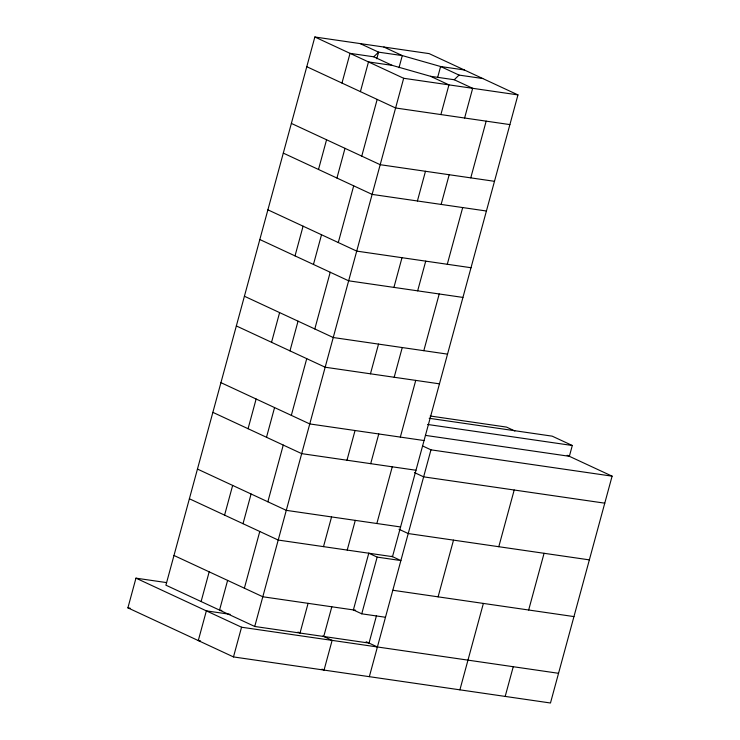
<?xml version="1.0" encoding="UTF-8"?>
<svg xmlns="http://www.w3.org/2000/svg" width="740" height="740" viewBox="0 0 740 740"><rect width="100%" height="100%" fill="white"/><g stroke="black" fill="none" stroke-linecap="round" stroke-linejoin="round"><path stroke-width="1.11" d="M567.154 455.276L612.1 476.162L550.477 703L233.479 656.926L127.9 607.855L135.966 578.153L166.537 582.593M189.394 498.769L278.212 540.052L392.505 556.665L517.963 94.896L429.135 53.613L314.851 37L165.908 585.183L254.736 626.466L369.029 643.079L376.503 615.569M201.104 601.537L209.179 571.835M224.581 515.123L232.656 485.421M248.067 428.71L256.132 399.008M271.543 342.296L279.609 312.595M295.019 255.892L303.086 226.181M318.496 169.478L326.562 139.768M341.973 83.065L350.048 53.354L373.765 56.804L392.2 65.37L430.523 76.294L454.24 79.744L472.675 88.31L464.609 118.021M227.615 580.401L219.54 610.112L221.797 610.435M243.016 523.698L251.091 493.987M266.502 437.285L274.568 407.574M289.978 350.871L298.044 321.16M313.455 264.457L321.521 234.756M336.931 178.044L344.997 148.342M360.408 91.631L368.483 61.929L392.2 65.37M376.78 58.747L378.565 52.152L360.13 43.586M244.376 588.189L259.777 531.487M267.852 501.776L283.254 445.073M291.329 415.362L306.739 358.66M314.805 328.958L330.216 272.246M338.282 242.544L353.692 185.833M361.758 156.131L377.169 99.419M233.479 656.926L241.554 627.224L135.966 578.153M398.999 67.701L402.292 55.593L383.857 47.027M254.736 626.466L403.67 78.283L314.851 37M437.627 77.524L440.615 66.517L464.332 69.967M308.09 603.341L300.024 633.042L297.97 632.099M323.5 546.638L331.566 516.927M346.977 460.225L355.043 430.514M370.453 373.811L378.529 344.1M393.93 287.397L402.005 257.687M417.406 200.984L425.482 171.273M440.892 114.571L448.958 84.869L430.523 76.294M323.741 636.493L331.816 606.791M347.217 550.079L355.293 520.377M370.694 463.666L378.769 433.964M394.18 377.252L402.246 347.55M417.656 290.839L425.722 261.137M441.132 204.425L449.199 174.723M353.378 609.927L368.779 553.215M376.854 523.513L392.265 466.801M400.331 437.1L415.741 380.388M423.807 350.686L439.218 293.974M447.284 264.272L462.694 207.561M470.769 177.859L486.171 121.147M385.475 617.262L361.758 613.821L377.16 557.109L368.862 553.252M369.334 676.674L430.967 449.837L422.623 445.961M438.099 596.847L453.509 540.135M459.901 689.837L483.377 603.424M498.788 546.712L514.198 490.01M429.154 418.276L552.188 436.156L572.298 445.499L569.365 456.303L425.417 435.379M505.189 696.414L513.255 666.712M528.665 610.01L544.076 553.298M373.765 56.804L378.565 52.152L402.292 55.593L440.615 66.517L459.05 75.092L482.767 78.533M454.24 79.744L459.05 75.092M403.67 78.283L517.963 94.896M509.897 124.597L395.604 107.984L306.776 66.702M494.487 181.309L380.194 164.696L291.375 123.413M486.411 211.011L372.128 194.398L283.3 153.115M471.01 267.723L356.717 251.11L267.899 209.827M462.935 297.425L348.651 280.812L259.823 239.529M447.534 354.136L333.24 337.523L244.413 296.24M439.458 383.838L325.175 367.225L236.347 325.942M430.19 416L506.521 427.091L514.883 430.985M427.618 424.473L572.298 445.499M424.048 440.541L309.764 423.937L220.936 382.654M430.967 449.837L612.1 476.162M415.982 470.252L301.689 453.639L212.87 412.356M604.765 503.172L423.632 476.847L414.409 472.564M400.571 526.954L286.288 510.35L197.46 469.068M589.355 559.875L408.221 533.549L398.999 529.266M377.16 557.109L400.886 560.559L391.543 556.221M392.811 590.261L573.953 616.587M355.589 610.241L262.811 596.764L173.983 555.481M230.131 614.32L206.358 610.87L198.283 640.572L200.549 640.905M127.9 607.855L130.166 608.188M241.554 627.224L558.543 673.298M353.452 609.963L361.758 613.821M366.143 641.737L377.409 646.973M322.807 636.058L332.121 640.387L324.046 670.088L321.983 669.127"/></g></svg>
